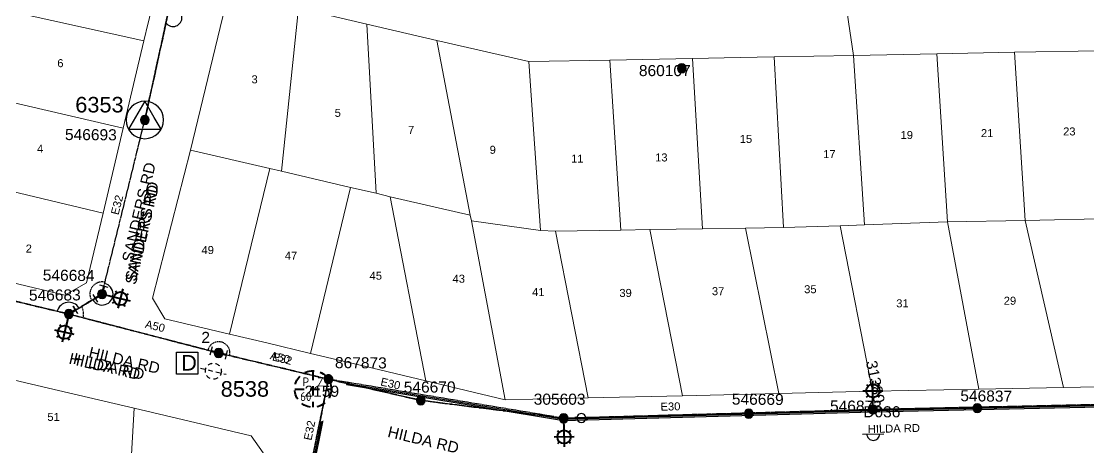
# Model space of a CAD drawing. Header units: metres. Extents: x -1 to 313024, y -2 to 6262971.
# Drawn here: x 312362.9 to 312603.1, y 6262610.8 to 6262706.8 of the extents above; entities that cross this region are included whole.
import ezdxf
from ezdxf.enums import TextEntityAlignment as Align

# ---------------------------------------------------------------- set-up
doc = ezdxf.new("R2010")
doc.units = ezdxf.units.M
for name, pattern in [('Cable Exist OH', [1, 1, 0]), ('Cable New OH', [6, 4, -2]), ('Dash', [5, 3, -2]), ('IECLDOTA', [1.8, 1, -0.8])]:
    doc.linetypes.add(name, pattern=pattern)
doc.layers.get('0').update_dxf_attribs({"color": 6})
doc.layers.add('Cadastre Land Parcels_SP_EXT', color=9, linetype='Continuous', lineweight=5)
doc.layers.add('Cadastre Roads_SP_EXT', color=9, linetype='Continuous', lineweight=5)
for name, color, linetype in [('Equip_HV_EXT', 7, 'Continuous'), ('Equip_LV_EXT', 7, 'Continuous'), ('Equip_SL_EXT', 7, 'Continuous'), ('Equip_SP_EXT', 7, 'Continuous'), ('Equip_SP_HV_EXT', 7, 'Continuous'), ('Equip_SP_SL_EXT', 7, 'Continuous'), ('Mains_HV_EXT', 7, 'Continuous'), ('Mains_HV_NEW_Hardwired', 7, 'Continuous'), ('Mains_LV_EXT', 7, 'Continuous'), ('Mains_SL_EXT', 7, 'Continuous'), ('Mains_TR_EXT', 7, 'Continuous'), ('Notes', 7, 'Continuous'), ('Notes_HV_MISC', 7, 'Continuous'), ('Notes_LV_MISC', 7, 'Continuous'), ('Notes_SP_MISC', 7, 'Continuous'), ('Sub_SP_TR_HV_LV_EXT', 7, 'Continuous'), ('SupportsOH_SP_TR_HV_LV_SL_EXT', 7, 'Continuous')]:
    doc.layers.add(name, color=color, linetype=linetype)
doc.styles.add('iecARIAL', font='arial.ttf', dxfattribs={"height": 2})
doc.styles.add('iecRoadName', font='arial.ttf', dxfattribs={"height": 3.5})
doc.styles.add('IESYMBOL1', font='isocp.shx')
doc.styles.add('POLE_LABEL', font='arial.ttf')
doc.styles.add('SLCP_LABEL', font='arial.ttf', dxfattribs={"height": 3.5})
doc.styles.get("Standard").update_dxf_attribs({"font": 'arial.ttf'})
doc.styles.add('SWG_LABEL', font='arial.ttf')
doc.linetypes.add('Cable E OH', pattern='A,9.4,["E",Standard,S=1.7,R=0,X=0,Y=-1],0', length=9.4)
doc.linetypes.add('Cable P UG', pattern='A,6,-0.5,["P",Standard,S=1.7,R=0,X=0.5,Y=-1],-2.9', length=9.4)

# ---------------------------------------------------------------- blocks, each defined once
blk = doc.blocks.new('SUB_POLE_EXT')
blk.add_wipeout([(0, 4.22), (0.42, 4.2), (0.83, 4.14), (1.21, 4.05), (1.62, 3.9), (1.99, 3.72), (2.35, 3.51), (2.68, 3.26), (2.99, 2.99), (3.28, 2.66), (3.52, 2.34), (3.76, 1.92), (3.9, 1.62), (4.04, 1.23), (4.18, 0.63), (4.22, 0), (4.18, -0.61), (4.06, -1.15), (3.9, -1.62), (3.58, -2.24), (3.22, -2.73), (2.97, -3.01), (2.68, -3.26), (2.36, -3.5), (2, -3.72), (1.64, -3.89), (1.25, -4.03), (0.82, -4.14), (0.42, -4.2), (0, -4.22), (-0.41, -4.2), (-0.8, -4.15), (-1.21, -4.05), (-1.62, -3.9), (-1.99, -3.73), (-2.35, -3.51), (-2.68, -3.26), (-2.96, -3.02), (-3.23, -2.72), (-3.51, -2.35), (-3.71, -2.01), (-3.91, -1.6), (-4.05, -1.21), (-4.16, -0.76), (-4.22, -0.14), (-4.21, 0.39), (-4.14, 0.83), (-4.03, 1.27), (-3.9, 1.63), (-3.71, 2.02), (-3.5, 2.37), (-3.28, 2.67), (-2.99, 2.99), (-2.68, 3.27), (-2.33, 3.52), (-1.98, 3.73), (-1.63, 3.9), (-1.2, 4.05), (-0.78, 4.15), (-0.4, 4.21)])
blk.add_line((2.16, 0.48), (2.16, 0.48, 0))
blk.add_lwpolyline([(-4.22, 0, 1), (4.22, 0, 1)], format="xyb", close=True)
blk.add_lwpolyline([(2.14, 0.52), (0, 4.22), (-3.66, -2.11), (3.66, -2.11)], close=True)
for tag, height, flags, p in [('ASSET_NUM', 3.5, 8, (2, 2)), ('STREET_CODE', 0.2, 9, (1.5, 0)), ('CONSTRUCTED_VOLTAGE', 0.2, 9, (1.5, -0.2)), ('OPERATING_VOLTAGE', 0.2, 9, (1.5, -0.6)), ('OPERATED_BY', 0.2, 9, (1.5, -0.8)), ('ORIENTATION', 0.2, 9, (1.5, -1.2)), ('OWNED_BY', 0.2, 9, (1.5, -1.4)), ('SECONDARY_VOLTAGE', 0.2, 9, (1.5, -1.6)), ('STATE', 0.2, 9, (1.5, -1.8)), ('SUBSTATION_TYPE', 0.2, 9, (1.5, -2)), ('NO_PHASES', 0.2, 9, (1.5, -0.4)), ('MAINTAINED_BY', 0.2, 9, (1.5, -1)), ('USAGE', 0.2, 9, (1.5, -2.2)), ('LEGEND', 0.2, 9, (1.5, -2.4)), ('STREETNAME', 0.2, 9, (1.5, -2.8)), ('SUBURB', 0.2, 9, (1.5, -3)), ('Z', 0.2, 1, (1.5, -3.4)), ('LOCATION', 0.2, 9, (1.5, -2.6)), ('NOTES', 0.2, 9, (1.5, -3.2))]:
    blk.add_attdef(tag, text='', height=height, dxfattribs=dict(flags=flags)).set_placement(p, align=Align.MIDDLE_LEFT)
blk = doc.blocks.new('LV_OH_LINKS_OPEN_EXT')
for p, q in [((-0.17, 4.97), (-0.17, 5.46)), ((0.17, 4.97), (0.17, 5.46)), ((-0.17, 3), (-0.17, 2.5)), ((0.17, 3), (0.17, 2.5))]:
    blk.add_line(p, q)
blk.add_lwpolyline([(0, 2.99, 1), (0, 4.98, 1)], format="xyb", close=True)
at = {"flags": 9}
for tag, p in [('ACTUAL_STATUS', (0, 0)), ('CONSTRUCTED_VOLTAGE', (0, -0.2)), ('OPERATING_VOLTAGE', (0, -0.6)), ('ORIENTATION', (0, -0.8)), ('OWNED_BY', (0, -1)), ('STATE', (0, -1.2)), ('SWITCH_TYPE', (0, -1.4)), ('NO_PHASES', (0, -0.4)), ('USAGE', (0, -1.6)), ('LEGEND', (0, -1.8)), ('NOTES', (0, -2))]:
    blk.add_attdef(tag, text='', height=0.2, dxfattribs=at).set_placement(p, align=Align.MIDDLE_LEFT)
at = {"flags": 1}
blk.add_attdef('Z', (0, 0), '', height=0.2, dxfattribs=at)
blk = doc.blocks.new('SL_LANTERN_EXT')
at = {"lineweight": 40}
for p, q in [((-1.46, 5.68), (-1.06, 5.28)), ((0, 1.97), (0, 6.47)), ((1.46, 5.68), (1.06, 5.28)), ((-2.25, 4.22), (2.25, 4.22)), ((-1.46, 2.76), (-1.06, 3.16)), ((0, 0), (0, 2.72)), ((1.46, 2.76), (1.06, 3.16))]:
    blk.add_line(p, q, dxfattribs=at)
blk.add_circle((0, 4.22), 1.5, dxfattribs=at)
at = {"style": 'iecARIAL', "flags": 8}
blk.add_attdef('ASSET_NUM', (1.5, 1.5), '', height=2.5, dxfattribs=at)
for tag, p, height, flags in [('OPERATING_VOLTAGE', (0.98, -1.65), 0.2, 9), ('ORIENTATION', (0.98, -1.85), 0.2, 9), ('OWNED_BY', (0.98, -2.05), 0.2, 9), ('STATE', (0.98, -2.25), 0.2, 9), ('CONSTRUCTED_VOLTAGE', (0.98, -0.65), 0.2, 9), ('CONTROL_TYPE', (0.98, -0.85), 0.2, 9), ('LANTERN_PURPOSE', (0.98, -1.05), 0.2, 9), ('LANTERN_TYPE', (0.98, -1.25), 0.2, 9), ('NO_PHASES', (0.98, -1.45), 0.2, 9), ('USAGE', (0.98, -2.45), 0.2, 9), ('LNUMBER', (2.18, -3.25), 2.5, 8), ('CEXIST', (0.98, -2.65), 0.2, 9), ('CNEW', (0.98, -2.85), 0.2, 9), ('CNUMBER', (0.98, -3.05), 0.2, 9), ('CREMOVE', (0.98, -3.25), 0.2, 9), ('CREPLACE', (0.98, -3.45), 0.2, 9), ('LKINGHEIGHT', (0.98, -3.65), 0.2, 9), ('LBRACKET', (0.98, -3.85), 0.2, 9), ('LBRACKETVOCAB', (0.98, -4.05), 0.2, 9), ('LCATEGORY', (0.98, -4.25), 0.2, 9), ('LCHARGE1', (0.98, -4.45), 0.2, 9), ('LCHARGE1PERCENT', (0.98, -4.65), 0.2, 9), ('LCHARGE2', (0.98, -4.85), 0.2, 9), ('LCHARGE2PERCENT', (0.98, -5.05), 0.2, 9), ('LCHARGE3', (0.98, -5.25), 0.2, 9), ('LCHARGE3PERCENT', (0.98, -5.45), 0.2, 9), ('LEXIST', (0.98, -5.65), 0.2, 9), ('LLAMP', (0.98, -5.85), 0.2, 9), ('LLAMPVOCAB', (0.98, -6.05), 0.2, 9), ('LMAST', (0.98, -6.25), 0.2, 9), ('LMASTVOCAB', (0.98, -6.45), 0.2, 9), ('LNEW', (0.98, -6.65), 0.2, 9), ('LANTNUMBER', (0.98, -6.85), 0.2, 9), ('LOUTREACH', (0.98, -7.25), 0.2, 9), ('STREETNAME', (0.98, -9.25), 0.2, 9), ('SUBURB', (0.98, -9.45), 0.2, 1), ('LOUTREACHVOCAB', (0.98, -7.45), 0.2, 9), ('LRATECODE', (0.98, -7.65), 0.2, 9), ('LREMOVE', (0.98, -7.85), 0.2, 9), ('LREPLACE', (0.98, -8.05), 0.2, 9), ('LTYPE', (0.98, -8.25), 0.2, 9), ('LTYPEVOCAB', (0.98, -8.45), 0.2, 9), ('LEGEND', (0.98, -8.65), 0.2, 9), ('LOCATION', (0.98, -8.85), 0.2, 9), ('NOTES', (0.98, -9.05), 0.2, 9)]:
    blk.add_attdef(tag, p, '', height=height, dxfattribs=dict(flags=flags))
blk = doc.blocks.new('POLE_EXT')
blk.add_hatch(color=256).paths.add_polyline_path([(-1, 0, 1), (1, 0, 1)])
blk.add_lwpolyline([(-1, 0, 1), (1, 0, 1)], format="xyb", close=True)
for tag, height, flags, p in [('pNumber', 2.5, 8, (-17.84, 2.07)), ('OWNED_BY', 0.2, 9, (1.35, -0.4)), ('SPECIAL_USE', 0.2, 9, (1.35, -0.8)), ('STATE', 0.2, 9, (1.35, -1)), ('cLV', 0.2, 9, (1.35, -1.4)), ('hDepth', 0.2, 9, (1.35, -1.6)), ('hDia', 0.2, 9, (1.35, -1.8)), ('cHV', 0.2, 9, (1.35, -2)), ('PARENT', 0.2, 9, (1.35, -0.6)), ('USAGE', 0.2, 9, (1.35, -1.2)), ('LBRACKET', 0.2, 9, (1.35, -2.2)), ('LExisting', 0.2, 9, (1.35, -2.4)), ('cLinedev', 0.2, 9, (1.35, -3.4)), ('pExisting', 0.2, 9, (1.35, -3.8)), ('pFooting', 0.2, 9, (1.35, -4.4)), ('pNew', 0.2, 9, (1.35, -4.6)), ('LANTNUMBER', 0.2, 9, (1.35, -2.6)), ('LOther', 0.2, 9, (1.35, -2.8)), ('LRemove', 0.2, 9, (1.35, -3)), ('LEGEND', 0.2, 9, (1.35, -3.2)), ('LOCATION', 0.2, 9, (1.35, -3.6)), ('PFNUMBER', 0.2, 9, (1.35, -4)), ('NEWPFNUMBER', 0.2, 9, (1.35, -4.2)), ('pRelocate', 0.2, 9, (1.35, -5)), ('pRemove', 0.2, 9, (1.35, -5.2)), ('pReplace', 0.2, 9, (1.35, -5.4)), ('pStay', 0.2, 9, (1.35, -5.6)), ('pType', 0.2, 9, (1.35, -5.8)), ('cspan', 0.2, 9, (1.35, -6)), ('STREETNAME', 0.2, 9, (1.35, -6.2)), ('SUBURB', 0.2, 9, (1.35, -6.4)), ('OPERATED_BY', 0.2, 9, (1.36, -7.01)), ('NOTES', 0.2, 9, (1.35, -6.6)), ('MAINTAINED_BY', 0.2, 9, (1.36, -6.81))]:
    blk.add_attdef(tag, text='', height=height, dxfattribs=dict(flags=flags)).set_placement(p, align=Align.MIDDLE_LEFT)
at = {"style": 'POLE_LABEL'}
for tag, height, flags, p in [('ASSET_NUM', 2.5, 8, (2, 2)), ('STRUCTURE_PLANT_NUMBER', 0.2, 9, (1.35, 0.03)), ('STREET_CODE', 0.2, 9, (1.35, -0.2))]:
    blk.add_attdef(tag, text='', height=height, dxfattribs=dict(at, flags=flags)).set_placement(p, align=Align.MIDDLE_LEFT)
at = {"flags": 1}
blk.add_attdef('Z', (1.35, -7.33), '', height=0.2, dxfattribs=at)
blk = doc.blocks.new('HV_USL_CLOSED_EXT')
blk.add_line((2.4, 5.5), (-2.4, 5.5))
blk.add_lwpolyline([(1.44, 5.5, 0.414214), (0, 6.94, 0.414214), (-1.44, 5.5)], format="xyb")
for tag, height, flags, p in [('ASSET_NUM', 2.5, 8, (2, 2)), ('STREET_CODE', 0.2, 9, (1.5, 0)), ('ACTUAL_STATUS', 0.2, 9, (1.5, -0.2)), ('CONSTRUCTED_VOLTAGE', 0.2, 9, (1.5, -0.4)), ('OPERATING_VOLTAGE', 0.2, 9, (1.5, -0.8)), ('ORIENTATION', 0.2, 9, (1.5, -1)), ('OWNED_BY', 0.2, 9, (1.5, -1.2)), ('OPERATED_BY', 0.2, 9, (1.5, -1.4)), ('STATE', 0.2, 9, (1.5, -1.8)), ('SWITCH_TYPE', 0.2, 9, (1.5, -2)), ('NO_PHASES', 0.2, 9, (1.5, -0.6)), ('MAINTAINED_BY', 0.2, 9, (1.5, -1.6)), ('USAGE', 0.2, 9, (1.5, -2.2)), ('LEGEND', 0.2, 9, (1.5, -2.4)), ('STREETNAME', 0.2, 9, (1.5, -2.8)), ('SUBURB', 0.2, 9, (1.5, -3)), ('Z', 0.2, 1, (1.5, -3.6)), ('LOCATION', 0.2, 9, (1.5, -2.6)), ('NOTES', 0.2, 9, (1.5, -3.2)), ('LABEL_ALIGNMENT', 0.2, 9, (1.5, -3.4))]:
    blk.add_attdef(tag, text='', height=height, dxfattribs=dict(flags=flags)).set_placement(p, align=Align.MIDDLE_LEFT)
blk = doc.blocks.new('SLCP_ZELL_EXT')
blk.add_wipeout([(-0.24, 7.5), (-0.71, 7.47), (-1.17, 7.41), (-1.64, 7.32), (-2.09, 7.21), (-2.54, 7.06), (-2.98, 6.89), (-3.41, 6.69), (-3.82, 6.46), (-4.22, 6.21), (-4.6, 5.93), (-4.96, 5.63), (-5.31, 5.31), (-5.63, 4.96), (-5.93, 4.6), (-6.21, 4.22), (-6.46, 3.82), (-6.69, 3.41), (-6.89, 2.98), (-7.06, 2.54), (-7.21, 2.09), (-7.32, 1.64), (-7.41, 1.17), (-7.47, 0.71), (-7.5, 0.24), (-7.5, -0.24), (-7.47, -0.71), (-7.41, -1.17), (-7.32, -1.64), (-7.21, -2.09), (-7.06, -2.54), (-6.89, -2.98), (-6.69, -3.41), (-6.46, -3.82), (-6.21, -4.22), (-5.93, -4.6), (-5.63, -4.96), (-5.31, -5.31), (-4.96, -5.63), (-4.6, -5.93), (-4.22, -6.21), (-3.82, -6.46), (-3.41, -6.69), (-2.98, -6.89), (-2.54, -7.06), (-2.09, -7.21), (-1.64, -7.32), (-1.17, -7.41), (-0.71, -7.47), (-0.24, -7.5), (0.24, -7.5), (0.71, -7.47), (1.17, -7.41), (1.64, -7.32), (2.09, -7.21), (2.54, -7.06), (2.98, -6.89), (3.41, -6.69), (3.82, -6.46), (4.22, -6.21), (4.6, -5.93), (4.96, -5.63), (5.31, -5.31), (5.63, -4.96), (5.93, -4.6), (6.21, -4.22), (6.46, -3.82), (6.69, -3.41), (6.89, -2.98), (7.06, -2.54), (7.21, -2.09), (7.32, -1.64), (7.41, -1.17), (7.47, -0.71), (7.5, -0.24), (7.5, 0.24), (7.47, 0.71), (7.41, 1.17), (7.32, 1.64), (7.21, 2.09), (7.06, 2.54), (6.89, 2.98), (6.69, 3.41), (6.46, 3.82), (6.21, 4.22), (5.93, 4.6), (5.63, 4.96), (5.31, 5.31), (4.96, 5.63), (4.6, 5.93), (4.22, 6.21), (3.82, 6.46), (3.41, 6.69), (2.98, 6.89), (2.54, 7.06), (2.09, 7.21), (1.64, 7.32), (1.17, 7.41), (0.71, 7.47), (0.24, 7.5)])
at = {"linetype": 'Dash', "lineweight": 40, "ltscale": 0.7}
for p, q in [((0, 4.11), (0, -4.11)), ((-4.11, 0), (4.11, 0))]:
    blk.add_line(p, q, dxfattribs=at)
blk.add_circle((0, 0), 4.11, dxfattribs=at)
at = {"lineweight": 40, "style": 'IESYMBOL1'}
for s, p in [('P', (-1.6, 0)), ('Z', (1.7, 0)), ('60', (-1.61, -3.31))]:
    blk.add_text(s, height=2, dxfattribs=at).set_placement(p, align=Align.BOTTOM_CENTER)
at = {"style": 'SLCP_LABEL'}
for tag, height, flags, p in [('ASSET_NUM', 2.5, 8, (2, 2)), ('STREET_CODE', 0.2, 9, (0, -0.2))]:
    blk.add_attdef(tag, text='', height=height, dxfattribs=dict(at, flags=flags)).set_placement(p, align=Align.MIDDLE_LEFT)
at = {"flags": 1}
blk.add_attdef('Z', (0, 0), '', height=0.2, dxfattribs=at)
at = {"flags": 9}
for tag, p in [('CONSTRUCTED_VOLTAGE', (0, -0.4)), ('CONTROL_TYPE', (0, -0.6)), ('OPERATING_VOLTAGE', (0, -1)), ('ORIENTATION', (0, -1.2)), ('OWNED_BY', (0, -1.4)), ('STATE', (0, -2)), ('NO_PHASES', (0, -0.8)), ('USAGE', (0, -1.6)), ('LOCATION', (0, -1.8)), ('NOTES', (0, -2.2))]:
    blk.add_attdef(tag, text='', height=0.2, dxfattribs=at).set_placement(p, align=Align.MIDDLE_LEFT)
blk = doc.blocks.new('DEFECT')
at = {"layer": 'Notes'}
blk.add_lwpolyline([(-2.2, 2.55), (2.56, 2.55), (2.56, -2.38), (-2.2, -2.38)], close=True, dxfattribs=at)
at = {"layer": 'Notes', "insert": (-1.17, 1.91), "char_height": 3.5, "width": 3.1627, "attachment_point": 1, "style": 'iecRoadName'}
blk.add_mtext('D', dxfattribs=at)
blk = doc.blocks.new('End Shackle_NEW')
blk.add_hatch(color=250).paths.add_polyline_path([(-0.25, 0), (-0.25, 1.81), (0.25, 1.81), (0.25, 0)])
blk.add_line((1, 1.81), (-1, 1.81))
at = {"flags": 9}
for tag, p in [('CONNECTOR_TYPE', (0, 0)), ('CONSTRUCTED_VOLTAGE', (0, -0.2)), ('OPERATING_VOLTAGE', (0, -0.6)), ('ORIENTATION', (0, -0.8)), ('OWNED_BY', (0, -1)), ('STATE', (0, -1.2)), ('NO_PHASES', (0, -0.4)), ('USAGE', (0, -1.4)), ('NOTES', (0, -1.6))]:
    blk.add_attdef(tag, p, '', height=0.2, dxfattribs=at)
blk = doc.blocks.new('BOND POINT')
blk.add_hatch(color=256).paths.add_polyline_path([(-1, 0, 1), (1, 0, 1)])

msp = doc.modelspace()

# ---------------------------------------------------------------- linework, layer by layer
at = {"layer": 'Cadastre Land Parcels_SP_EXT', "linetype": 'Continuous'}
for points in [[(312390.99, 6262718.85), (312362.51, 6262737.04), (312361.89, 6262734.34), (312356.17, 6262710.06), (312390.52, 6262702.43), (312391.51, 6262706.54), (312391.75, 6262707.62), (312391.93, 6262708.67), (312392.02, 6262709.73), (312392.05, 6262710.79), (312392, 6262711.86), (312391.87, 6262712.92), (312391.67, 6262713.96), (312391.4, 6262714.99), (312391.16, 6262716.27), (312391.02, 6262717.55), (312390.99, 6262718.85)], [(312425.27, 6262709.83), (312412.85, 6262712.73), (312408.82, 6262710.14), (312401.03, 6262677.8), (312418.86, 6262673.68), (312421.49, 6262673.08), (312425.27, 6262709.83)], [(312440.68, 6262706.24), (312425.27, 6262709.83), (312421.49, 6262673.08), (312437.02, 6262669.43), (312442.75, 6262668.1), (312440.68, 6262706.24)], [(312456.45, 6262702.56), (312440.68, 6262706.24), (312442.75, 6262668.1), (312445.92, 6262667.34), (312463.94, 6262663.16), (312456.45, 6262702.56)], [(312477.14, 6262697.77), (312456.45, 6262702.56), (312463.94, 6262663.16), (312464.24, 6262661.89), (312479.75, 6262659.69), (312477.14, 6262697.77)], [(312524.67, 6262698.68), (312513.94, 6262698.48), (312516.22, 6262660.11), (312525.86, 6262660.23), (312534.41, 6262660.4), (312532.31, 6262698.82), (312524.67, 6262698.68)], [(312552.62, 6262660.98), (312550.17, 6262699.17), (312532.31, 6262698.82), (312534.41, 6262660.4), (312547.19, 6262660.79), (312552.62, 6262660.98)], [(312568.89, 6262699.51), (312550.17, 6262699.17), (312552.62, 6262660.98), (312571.34, 6262661.68), (312568.89, 6262699.51)], [(312586.36, 6262699.87), (312568.89, 6262699.51), (312571.34, 6262661.68), (312588.77, 6262661.99), (312586.36, 6262699.87)], [(312605.51, 6262700.23), (312586.36, 6262699.87), (312588.77, 6262661.99), (312608.68, 6262662.45), (312605.51, 6262700.23)], [(312495.35, 6262698.11), (312477.14, 6262697.77), (312479.75, 6262659.69), (312483.09, 6262659.59), (312497.83, 6262659.82), (312495.35, 6262698.11)], [(312513.94, 6262698.48), (312495.35, 6262698.11), (312497.83, 6262659.82), (312504.34, 6262659.91), (312516.22, 6262660.11), (312513.94, 6262698.48)], [(312418.86, 6262673.68), (312401.03, 6262677.8), (312392.45, 6262644.46), (312395.23, 6262639.79), (312409.8, 6262636.37), (312418.86, 6262673.68)], [(312428, 6262632.02), (312437.02, 6262669.43), (312421.49, 6262673.08), (312418.86, 6262673.68), (312409.8, 6262636.37), (312418.14, 6262634.38), (312428, 6262632.02)], [(312372.75, 6262645.13), (312377.62, 6262647.91), (312381.34, 6262663.6), (312347.06, 6262671.78), (312342.43, 6262652.43), (312362.35, 6262647.63), (312372.75, 6262645.13)], [(312453.92, 6262625.83), (312445.92, 6262667.34), (312442.75, 6262668.1), (312437.02, 6262669.43), (312428, 6262632.02), (312440.12, 6262629.12), (312453.92, 6262625.83)], [(312463.94, 6262663.16), (312445.92, 6262667.34), (312453.92, 6262625.83), (312471.79, 6262621.57), (312464.24, 6262661.89), (312463.94, 6262663.16)], [(312626.07, 6262662.84), (312608.68, 6262662.45), (312588.77, 6262661.99), (312597.44, 6262624.35), (312627.82, 6262624.94), (312626.07, 6262662.84)], [(312479.75, 6262659.69), (312464.24, 6262661.89), (312471.79, 6262621.57), (312490.44, 6262622.01), (312483.09, 6262659.59), (312479.75, 6262659.69)], [(312516.22, 6262660.11), (312504.34, 6262659.91), (312511.73, 6262622.5), (312533.4, 6262623.01), (312525.86, 6262660.23), (312516.22, 6262660.11)], [(312554.48, 6262623.5), (312547.19, 6262660.79), (312534.41, 6262660.4), (312525.86, 6262660.23), (312533.4, 6262623.01), (312554.48, 6262623.5)], [(312578.34, 6262623.97), (312571.34, 6262661.68), (312552.62, 6262660.98), (312547.19, 6262660.79), (312554.48, 6262623.5), (312554.71, 6262623.51), (312578.34, 6262623.97)], [(312588.77, 6262661.99), (312571.34, 6262661.68), (312578.34, 6262623.97), (312597.44, 6262624.35), (312588.77, 6262661.99)], [(312497.83, 6262659.82), (312483.09, 6262659.59), (312490.44, 6262622.01), (312511.73, 6262622.5), (312504.34, 6262659.91), (312497.83, 6262659.82)], [(312371.28, 6262623.66), (312358.86, 6262626.58), (312354.69, 6262623.8), (312352.41, 6262605.81), (312387.26, 6262601.47), (312388.29, 6262619.66), (312371.28, 6262623.66)], [(312414.62, 6262613.47), (312388.29, 6262619.66), (312387.26, 6262601.47), (312386.88, 6262591.34), (312412.95, 6262593), (312412.86, 6262593.77), (312417.32, 6262609.66), (312414.62, 6262613.47)]]:
    msp.add_lwpolyline(points, close=True, dxfattribs=at)
at = {"layer": 'Cadastre Roads_SP_EXT', "linetype": 'Continuous'}
msp.add_lwpolyline([(312675.38, 6262701.6), (312675.07, 6262709.59), (312674.75, 6262717.58), (312666.87, 6262717.41), (312641.18, 6262716.7), (312597.93, 6262715.45), (312580.33, 6262715.01), (312547.97, 6262714.18), (312549.07, 6262706.7), (312550.17, 6262699.17), (312568.89, 6262699.51), (312586.36, 6262699.87), (312605.51, 6262700.23), (312624.33, 6262700.58), (312642.16, 6262700.95), (312667.57, 6262701.44), (312675.38, 6262701.6)], close=True, dxfattribs=at)
at = {"layer": 'Equip_HV_EXT', "color": 0, "linetype": 'Cable New OH'}
for centre, radius, start, end in [((312381.11, 6262645.39), 2.75, 76.2379, 211.0019), ((312373.62, 6262640.89), 3.34, 345.4277, 31.0017), ((312407.35, 6262632.12), 2.53, 346.5542, 165.4277)]:
    msp.add_arc(centre, radius, start, end, dxfattribs=at).dxf.unprotected_set("ltscale", 0)
at = {"layer": 'Mains_HV_EXT', "linetype": 'Cable Exist OH'}
for points in [[(312373.62, 6262640.89), (312341.49, 6262648.63)], [(312373.62, 6262640.89), (312381.11, 6262645.39)], [(312407.35, 6262632.12), (312373.62, 6262640.89)], [(312677.2, 6262622.11), (312659.27, 6262621.82), (312616.98, 6262620.69), (312578.01, 6262619.69), (312554.54, 6262619.38)]]:
    msp.add_lwpolyline(points, dxfattribs=at)
at = {"layer": 'Mains_HV_EXT', "linetype": 'Cable P UG'}
msp.add_lwpolyline([(313023.52, 6262629.55), (312966.62, 6262628.16), (312888.83, 6262626.63), (312821.9, 6262624.98), (312746.29, 6262623.23), (312677.21, 6262621.81), (312554.55, 6262619.08), (312484.93, 6262617.12), (312432.28, 6262625.88), (312426.42, 6262596.92), (312436.66, 6262504.85), (312443.45, 6262446.81), (312506.05, 6262412.28), (312561.21, 6262397.2)], dxfattribs=at)
at = {"layer": 'Mains_HV_EXT', "linetype": 'Cable E OH'}
msp.add_lwpolyline([(313023.52, 6262629.25), (312966.63, 6262627.86), (312888.83, 6262626.33), (312821.91, 6262624.68), (312746.3, 6262622.93), (312677.22, 6262621.51), (312554.55, 6262618.78), (312484.91, 6262616.82), (312432.52, 6262625.53), (312426.72, 6262596.9), (312436.96, 6262504.88), (312443.73, 6262447), (312506.16, 6262412.56), (312561.48, 6262397.44)], dxfattribs=at)
at = {"layer": 'Mains_LV_EXT', "linetype": 'Continuous'}
for points in [[(312395.46, 6262706.51, 1.443171), (312397.53, 6262709.64)], [(312431.65, 6262624.26, 0.40668), (312433.99, 6262625.77)]]:
    msp.add_lwpolyline(points, format="xyb", dxfattribs=at)
at = {"layer": 'Mains_LV_EXT', "linetype": 'Cable Exist OH'}
for points in [[(312373.62, 6262640.89), (312341.49, 6262648.63)], [(312381.11, 6262645.39), (312373.62, 6262640.89)], [(312373.62, 6262640.89), (312407.35, 6262632.12)], [(312452.82, 6262621.45), (312484.95, 6262617.42)], [(312526.61, 6262618.44), (312554.54, 6262619.38)], [(312554.54, 6262619.38), (312578.01, 6262619.69)], [(312578.01, 6262619.69), (312616.98, 6262620.69)], [(312484.95, 6262617.42), (312526.61, 6262618.44)]]:
    msp.add_lwpolyline(points, dxfattribs=at)
at = {"layer": 'Mains_LV_EXT', "linetype": 'Continuous'}
for centre, radius, start, end in [((312381.11, 6262645.39), 2.46, 211.0019, 76.2379), ((312373.62, 6262640.89), 2.67, 31.0017, 166.4552)]:
    msp.add_arc(centre, radius, start, end, dxfattribs=at)
at = {"layer": 'Mains_SL_EXT', "linetype": 'Cable Exist OH'}
for points in [[(312308.56, 6262656.57), (312341.49, 6262648.63), (312373.62, 6262640.89)], [(312373.62, 6262640.89), (312381.11, 6262645.39)], [(312484.95, 6262617.42), (312526.61, 6262618.44), (312554.54, 6262619.38)], [(312554.54, 6262619.38), (312578.01, 6262619.69), (312616.98, 6262620.69)]]:
    msp.add_lwpolyline(points, dxfattribs=at)
at = {"layer": 'Mains_TR_EXT', "linetype": 'Continuous'}
msp.add_lwpolyline([(312431.65, 6262624.26, 0.424507), (312434.02, 6262625.89)], format="xyb", dxfattribs=at)
at = {"layer": 'Notes_SP_MISC', "linetype": 'Cable Exist OH'}
for points in [[(312373.62, 6262640.89), (312341.49, 6262648.62)], [(312381.11, 6262645.39), (312373.62, 6262640.89)], [(312373.62, 6262640.89), (312407.35, 6262632.12)], [(312452.82, 6262621.45), (312484.95, 6262617.42)], [(312484.95, 6262617.42), (312526.61, 6262618.44)]]:
    msp.add_lwpolyline(points, dxfattribs=at)
at = {"layer": 'Notes_SP_MISC', "linetype": 'IECLDOTA', "flags": 128}
msp.add_lwpolyline([(312403.22, 6262628.72), (312409.06, 6262627.32)], dxfattribs=at)
at = {"layer": 'Notes_SP_MISC', "linetype": 'IECLDOTA'}
msp.add_circle((312406.14, 6262628.02), 1.8, dxfattribs=at)

# ---------------------------------------------------------------- block references
at = {"layer": 'Equip_HV_EXT', "color": 2, "linetype": 'Cable New OH'}
for p, rotation in [((312381.11, 6262645.39), 121.0018775845922), ((312381.11, 6262645.39), 346.2378811127256), ((312373.62, 6262640.89), 302.4531661365668), ((312373.62, 6262640.89), 301.0016778014681), ((312407.35, 6262632.12), 75.42765165236493), ((312407.35, 6262632.12), 256.5542271011942)]:
    msp.add_blockref('End Shackle_NEW', p, dxfattribs=dict(at, rotation=rotation)).dxf.unprotected_set("ltscale", 0)
at = {"layer": 'Equip_LV_EXT', "rotation": 270.8303154935074}
msp.add_blockref('LV_OH_LINKS_OPEN_EXT', (312484.95, 6262617.42), dxfattribs=at)
at = {"layer": 'Equip_SP_HV_EXT'}
ref = msp.add_blockref('HV_USL_CLOSED_EXT', (312554.54, 6262619.38), dxfattribs=dict(at, rotation=180.761989827938))
ref.add_attrib('ASSET_NUM', 'D036', dxfattribs={"layer": '0', "height": 2.5}).set_placement((312556.54, 6262620.13), align=Align.TOP_CENTER)
at = {"layer": 'Equip_SP_SL_EXT'}
for p, rotation in [((312381.11, 6262645.39), 256.3444998664596), ((312373.62, 6262640.89), 166.7692476823865), ((312432.04, 6262626.22), 166.5525908187489), ((312484.95, 6262617.42), 181.199419827624)]:
    msp.add_blockref('SL_LANTERN_EXT', p, dxfattribs=dict(at, rotation=rotation))
ref = msp.add_blockref('SL_LANTERN_EXT', (312554.54, 6262619.38), dxfattribs=dict(at, rotation=0.1362549318898516))
ref.add_attrib('ASSET_NUM', '31380', dxfattribs={"layer": '0', "height": 2.5, "rotation": 281.0486, "style": 'iecARIAL'}).set_placement((312556.04, 6262620.88), align=Align.MIDDLE_RIGHT)
at = {"layer": 'Mains_HV_NEW_Hardwired', "color": 2, "linetype": 'Continuous', "xscale": 0.15, "yscale": 0.15, "zscale": 0.15}
for p in [(312381.77, 6262648.07), (312378.75, 6262643.97), (312376.49, 6262642.62), (312376.86, 6262640.05), (312404.9, 6262632.76), (312409.82, 6262631.54)]:
    msp.add_blockref('BOND POINT', p, dxfattribs=at).dxf.unprotected_set("ltscale", 0)
at = {"layer": 'Mains_LV_EXT', "linetype": 'Continuous'}
for p, rotation in [((312381.11, 6262645.39), 121.0018775845922), ((312381.11, 6262645.39), 346.2378811127256), ((312373.62, 6262640.89), 301.0016778014681)]:
    msp.add_blockref('End Shackle_NEW', p, dxfattribs=dict(at, rotation=rotation))
at = {"layer": 'Mains_LV_EXT', "linetype": 'Continuous', "xscale": 0.15, "yscale": 0.15, "zscale": 0.15}
for p in [(312381.7, 6262647.78), (312379, 6262644.12), (312371.03, 6262641.52), (312375.91, 6262642.27)]:
    msp.add_blockref('BOND POINT', p, dxfattribs=at)
at = {"layer": 'Notes_SP_MISC'}
msp.add_blockref('DEFECT', (312400.07, 6262629.76), dxfattribs=at)
at = {"layer": 'Sub_SP_TR_HV_LV_EXT'}
ref = msp.add_blockref('SUB_POLE_EXT', (312390.72, 6262684.63), dxfattribs=at)
ref.add_attrib('ASSET_NUM', '6353', dxfattribs={"layer": '0', "height": 3.5}).set_placement((312385.95, 6262685.27), align=Align.BOTTOM_RIGHT)
at = {"layer": 'SupportsOH_SP_TR_HV_LV_SL_EXT'}
ref = msp.add_blockref('POLE_EXT', (312511.54, 6262696.25), dxfattribs=at)
ref.add_attrib('ASSET_NUM', '860107', dxfattribs={"layer": '0', "height": 2.5, "style": 'POLE_LABEL'}).set_placement((312513.54, 6262697), align=Align.TOP_RIGHT)
ref = msp.add_blockref('POLE_EXT', (312381.11, 6262645.39), dxfattribs=at)
ref.add_attrib('ASSET_NUM', '546684', dxfattribs={"layer": '0', "height": 2.5, "rotation": 359.4459, "style": 'POLE_LABEL'}).set_placement((312379.4, 6262647.57), align=Align.BOTTOM_RIGHT)
ref = msp.add_blockref('POLE_EXT', (312373.62, 6262640.89), dxfattribs=at)
ref.add_attrib('ASSET_NUM', '546683', dxfattribs={"layer": '0', "height": 2.5, "rotation": 0.3274, "style": 'POLE_LABEL'}).set_placement((312376.31, 6262643.22), align=Align.BOTTOM_RIGHT)
ref = msp.add_blockref('POLE_EXT', (312407.35, 6262632.12), dxfattribs=at)
ref.add_attrib('PNUMBER', '2', (312403.44, 6262634.39), dxfattribs={"height": 2.5})
ref = msp.add_blockref('POLE_EXT', (312452.82, 6262621.45), dxfattribs=dict(at, rotation=0.04771901541913335))
ref.add_attrib('ASSET_NUM', '546670', dxfattribs={"layer": '0', "height": 2.5, "rotation": 0.3234, "style": 'POLE_LABEL'}).set_placement((312454.82, 6262622.45), align=Align.BOTTOM_CENTER)
ref = msp.add_blockref('POLE_EXT', (312484.95, 6262617.42), dxfattribs=at)
ref.add_attrib('ASSET_NUM', '305603', dxfattribs={"layer": '0', "height": 2.5, "rotation": 359.98, "style": 'POLE_LABEL'}).set_placement((312478.22, 6262621.72), align=Align.MIDDLE_LEFT)
ref = msp.add_blockref('POLE_EXT', (312526.61, 6262618.44), dxfattribs=at)
ref.add_attrib('ASSET_NUM', '546669', dxfattribs={"layer": '0', "height": 2.5, "rotation": 359.4702, "style": 'POLE_LABEL'}).set_placement((312528.61, 6262619.7), align=Align.BOTTOM_CENTER)
ref = msp.add_blockref('POLE_EXT', (312578.01, 6262619.69), dxfattribs=at)
ref.add_attrib('ASSET_NUM', '546837', dxfattribs={"layer": '0', "height": 2.5, "rotation": 359.3755, "style": 'POLE_LABEL'}).set_placement((312580.01, 6262620.44), align=Align.BOTTOM_CENTER)
ref = msp.add_blockref('POLE_EXT', (312554.54, 6262619.38), dxfattribs=dict(at, rotation=359.6916757687234))
ref.add_attrib('ASSET_NUM', '546873', dxfattribs={"layer": '0', "height": 2.5, "rotation": 359.7596, "style": 'POLE_LABEL'}).set_placement((312556.54, 6262620.13), align=Align.MIDDLE_RIGHT)

# ---------------------------------------------------------------- texts
at = {"layer": 'Cadastre Land Parcels_SP_EXT'}
for s, p in [('6', (312371.03, 6262696.52)), ('3', (312414.72, 6262692.88)), ('5', (312433.44, 6262685.33)), ('7', (312449.95, 6262681.48)), ('19', (312560.76, 6262680.34)), ('21', (312578.84, 6262680.76)), ('23', (312597.33, 6262681.14)), ('15', (312524.57, 6262679.45)), ('4', (312366.46, 6262677.24)), ('9', (312468.3, 6262677.01)), ('13', (312505.54, 6262675.28)), ('17', (312543.34, 6262676.03)), ('11', (312486.63, 6262675)), ('2', (312363.92, 6262654.75)), ('49', (312403.47, 6262654.42)), ('47', (312422.22, 6262653.16)), ('45', (312441.29, 6262648.64)), ('43', (312459.96, 6262647.96)), ('41', (312477.86, 6262644.95)), ('39', (312497.49, 6262644.76)), ('37', (312518.31, 6262645.15)), ('35', (312539.07, 6262645.59)), ('31', (312559.78, 6262642.41)), ('29', (312583.97, 6262643)), ('51', (312368.8, 6262616.83))]:
    msp.add_text(s, height=1.8, dxfattribs=at).set_placement(p)
at = {"layer": 'Cadastre Roads_SP_EXT'}
msp.add_text('HILDA RD', height=1.8, rotation=1.2862, dxfattribs=at).set_placement((312553.4, 6262614.09))
at = {"layer": 'Equip_SP_EXT', "insert": (312407.8, 6262625.78, -243016.74), "char_height": 3.5, "width": 8.7957, "attachment_point": 1, "style": 'SWG_LABEL'}
msp.add_mtext('8538', dxfattribs=at)
at = {"layer": 'Mains_HV_EXT'}
msp.add_text('A50', height=1.8, rotation=346.5541, dxfattribs=at).set_placement((312390.65, 6262637.83))
at = {"layer": 'Mains_LV_EXT'}
for s, rotation, p in [('E32', 75.6611, (312384.78, 6262663.1)), ('E30', 347.074, (312443.62, 6262624.85)), ('E30', 1.4048, (312506.77, 6262619.12))]:
    msp.add_text(s, height=1.8, rotation=rotation, dxfattribs=at).set_placement(p)
at = {"layer": 'Notes_HV_MISC', "color": 2}
for s, rotation, p in [('SANDERS RD', 76.8147, (312388.68, 6262647.37)), ('HILDA RD', 346.7679, (312373.48, 6262629.75))]:
    msp.add_text(s, height=2.5, rotation=rotation, dxfattribs=at).set_placement(p)
at = {"layer": 'Notes_LV_MISC', "color": 2}
for s, rotation, p in [('SANDERS RD', 76.8147, (312388.68, 6262648.1)), ('HILDA RD', 346.7679, (312374.43, 6262629.75))]:
    msp.add_text(s, height=2.5, rotation=rotation, dxfattribs=at).set_placement(p)
at = {"layer": 'Notes_SP_MISC', "color": 2}
for s, rotation, p in [('SANDERS RD', 76.8147, (312387.98, 6262652.42)), ('HILDA RD', 346.7679, (312377.91, 6262631.13)), ('HILDA RD', 346.5565, (312445.18, 6262613.25))]:
    msp.add_text(s, height=2.5, rotation=rotation, dxfattribs=at).set_placement(p)

# ---------------------------------------------------------------- next in the draw order: linework, layer by layer
at = {"layer": 'Cadastre Land Parcels_SP_EXT', "linetype": 'Continuous'}
for points in [[(312390.52, 6262702.43), (312356.17, 6262710.06), (312351.61, 6262690.76), (312385.84, 6262682.81), (312390.52, 6262702.43)], [(312385.84, 6262682.81), (312351.61, 6262690.76), (312347.06, 6262671.78), (312381.34, 6262663.6), (312385.84, 6262682.81)]]:
    msp.add_lwpolyline(points, close=True, dxfattribs=at)
at = {"layer": 'Mains_HV_EXT', "linetype": 'Cable Exist OH'}
msp.add_lwpolyline([(312381.11, 6262645.39), (312390.72, 6262684.63)], dxfattribs=at)
at = {"layer": 'Mains_LV_EXT', "linetype": 'Cable Exist OH'}
for points in [[(312395.91, 6262708.46), (312390.72, 6262684.63)], [(312381.11, 6262645.39), (312390.72, 6262684.63)]]:
    msp.add_lwpolyline(points, dxfattribs=at)
at = {"layer": 'Mains_SL_EXT', "linetype": 'Cable Exist OH'}
msp.add_lwpolyline([(312381.11, 6262645.39), (312390.72, 6262684.63), (312395.91, 6262708.46)], dxfattribs=at)
at = {"layer": 'Notes_SP_MISC', "linetype": 'Cable Exist OH'}
for points in [[(312395.91, 6262708.46), (312390.72, 6262684.63)], [(312381.11, 6262645.39), (312390.72, 6262684.63)]]:
    msp.add_lwpolyline(points, dxfattribs=at)

# ---------------------------------------------------------------- next in the draw order: block references
at = {"layer": 'Equip_SL_EXT'}
ref = msp.add_blockref('SLCP_ZELL_EXT', (312428.55, 6262624.01), dxfattribs=at)
ref.add_attrib('ASSET_NUM', '2159', dxfattribs={"layer": '0', "height": 2.5, "style": 'SLCP_LABEL'}).set_placement((312430.55, 6262624.76), align=Align.TOP_CENTER)
at = {"layer": 'SupportsOH_SP_TR_HV_LV_SL_EXT'}
ref = msp.add_blockref('POLE_EXT', (312390.72, 6262684.63), dxfattribs=at)
ref.add_attrib('ASSET_NUM', '546693', dxfattribs={"layer": '0', "height": 2.5, "rotation": 359.6266, "style": 'POLE_LABEL'}).set_placement((312384.4, 6262679.28), align=Align.BOTTOM_RIGHT)

# ---------------------------------------------------------------- next in the draw order: linework, layer by layer
at = {"layer": 'Mains_HV_EXT', "linetype": 'Cable Exist OH'}
for points in [[(312432.04, 6262626.22), (312407.35, 6262632.12)], [(312430.03, 6262553.05), (312426.11, 6262596.93), (312432.04, 6262626.22)], [(312554.54, 6262619.38), (312526.61, 6262618.44), (312484.95, 6262617.42), (312452.82, 6262621.45), (312432.04, 6262626.22)]]:
    msp.add_lwpolyline(points, dxfattribs=at)
at = {"layer": 'Mains_LV_EXT', "linetype": 'Cable Exist OH'}
for points in [[(312407.35, 6262632.12), (312432.04, 6262626.22)], [(312432.04, 6262626.22), (312426.11, 6262596.93)], [(312432.04, 6262626.22), (312452.82, 6262621.45)]]:
    msp.add_lwpolyline(points, dxfattribs=at)
at = {"layer": 'Mains_SL_EXT', "linetype": 'Cable Exist OH'}
for points in [[(312373.62, 6262640.89), (312407.35, 6262632.12), (312432.04, 6262626.22)], [(312432.04, 6262626.22), (312426.11, 6262596.93)], [(312432.04, 6262626.22), (312452.82, 6262621.45), (312484.95, 6262617.42)]]:
    msp.add_lwpolyline(points, dxfattribs=at)
at = {"layer": 'Mains_TR_EXT', "linetype": 'Cable Exist OH'}
for points in [[(313023.51, 6262629.85), (312966.61, 6262628.46), (312888.82, 6262626.93), (312821.89, 6262625.28), (312746.29, 6262623.53), (312677.2, 6262622.11), (312554.54, 6262619.38), (312484.95, 6262617.42), (312432.04, 6262626.22)], [(312432.04, 6262626.22), (312426.11, 6262596.93)]]:
    msp.add_lwpolyline(points, dxfattribs=at)
at = {"layer": 'Notes_SP_MISC', "linetype": 'Cable Exist OH'}
for points in [[(312407.35, 6262632.12), (312432.04, 6262626.22)], [(312432.04, 6262626.22), (312426.11, 6262596.93)], [(312432.04, 6262626.22), (312452.82, 6262621.45)]]:
    msp.add_lwpolyline(points, dxfattribs=at)

# ---------------------------------------------------------------- next in the draw order: block references
at = {"layer": 'SupportsOH_SP_TR_HV_LV_SL_EXT'}
ref = msp.add_blockref('POLE_EXT', (312432.04, 6262626.22), dxfattribs=dict(at, rotation=359.8289312547774))
ref.add_attrib('ASSET_NUM', '867873', dxfattribs={"layer": '0', "height": 2.5, "rotation": 359.6462, "style": 'POLE_LABEL'}).set_placement((312433.5, 6262629.96), align=Align.MIDDLE_LEFT)

# ---------------------------------------------------------------- next in the draw order: texts
at = {"layer": 'Mains_HV_EXT'}
msp.add_text('A50', height=1.8, rotation=346.5541, dxfattribs=at).set_placement((312418.77, 6262630.78))
at = {"layer": 'Mains_LV_EXT'}
for rotation, p in [(346.5541, (312419.27, 6262630.47)), (78.5513, (312428.21, 6262612.32))]:
    msp.add_text('E32', height=1.8, rotation=rotation, dxfattribs=at).set_placement(p)

doc.saveas('drawing.dxf')
